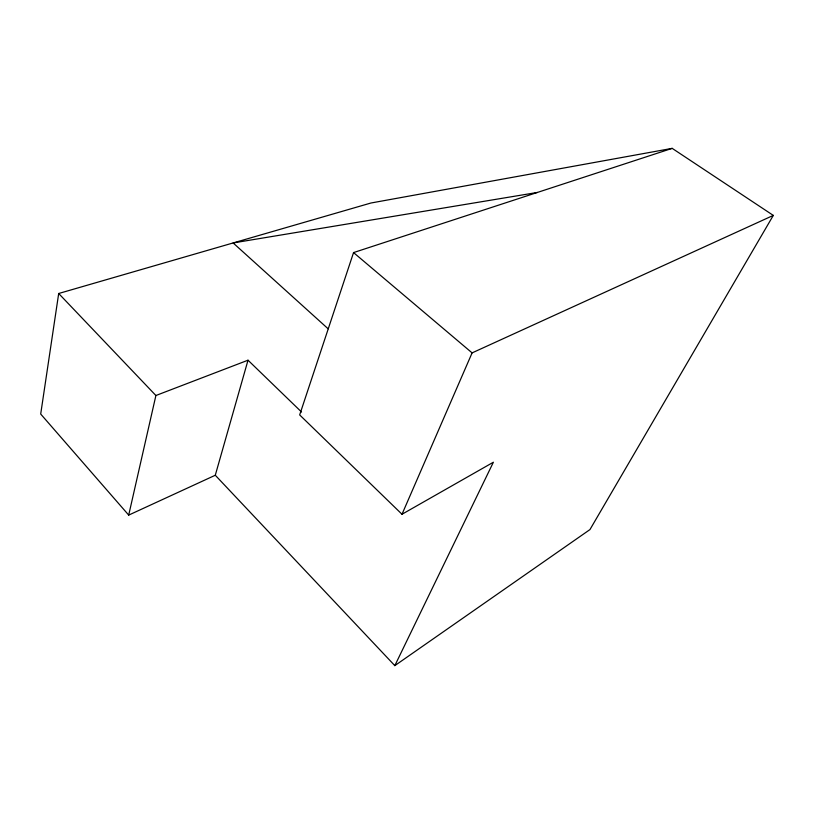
<?xml version="1.0" encoding="UTF-8"?>
<svg xmlns="http://www.w3.org/2000/svg" width="814" height="814" viewBox="0 0 814 814"><rect width="100%" height="100%" fill="white"/><g stroke="black" fill="none" stroke-linecap="round" stroke-linejoin="round"><path stroke-width="1.22" d="M215.283 475.244L394.821 665.638L589.957 529.578L773.3 215.405L672.181 148.362L370.991 203.001L58.689 293.498L40.7 414.041L128.704 515.099L215.283 475.244L248.016 360.205L301.546 412.016M128.704 515.099L155.901 395.512L248.016 360.205M672.181 148.362L353.551 252.584L299.674 414.926L402.004 514.255L493.376 462.23L394.821 665.638M402.004 514.255L472.1 352.889L773.3 215.405M537.403 192.45L233.14 242.948L328.154 328.805M353.551 252.584L472.1 352.889M58.689 293.498L155.901 395.512"/></g></svg>
